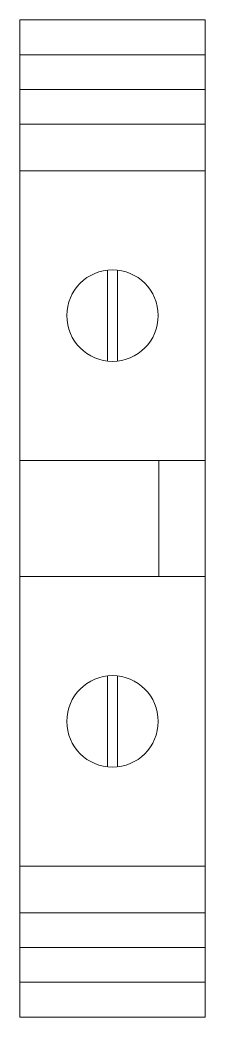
# Model space of a CAD drawing. Header units: millimetres. Extents: x 0 to 8, y 0 to 43.
import ezdxf

# ---------------------------------------------------------------- set-up
doc = ezdxf.new("R2010")
doc.units = ezdxf.units.MM

# ---------------------------------------------------------------- blocks, each defined once
blk = doc.blocks.new('TEMINAL 10A')
at = {"color": 4, "lineweight": 0}
for p, q in [((760.338, 235.987), (768.338, 235.987)), ((760.338, 234.487), (768.338, 234.487)), ((760.338, 232.987), (768.338, 232.987)), ((760.338, 198.987), (768.338, 198.987)), ((760.338, 197.487), (768.338, 197.487)), ((760.338, 195.987), (768.338, 195.987))]:
    blk.add_line(p, q, dxfattribs=at)
at = {"lineweight": 0}
for p, q in [((760.338, 230.987), (768.338, 230.987)), ((764.126, 226.699), (764.126, 222.774)), ((764.55, 226.699), (764.55, 222.774)), ((760.338, 218.487), (768.338, 218.487)), ((766.338, 218.487), (766.338, 213.487)), ((760.338, 213.487), (768.338, 213.487)), ((764.126, 205.274), (764.126, 209.199)), ((764.55, 205.274), (764.55, 209.199)), ((760.338, 200.987), (768.338, 200.987))]:
    blk.add_line(p, q, dxfattribs=at)
blk.add_lwpolyline([(768.338, 194.487), (768.338, 237.487), (760.338, 237.487), (760.338, 194.487)], close=True, dxfattribs=at)
for centre in [(764.338, 224.737), (764.338, 207.237)]:
    blk.add_circle(centre, 1.974, dxfattribs=at)

msp = doc.modelspace()

# ---------------------------------------------------------------- block references
msp.add_blockref('TEMINAL 10A', (-760.338, -194.487))

doc.saveas('drawing.dxf')
